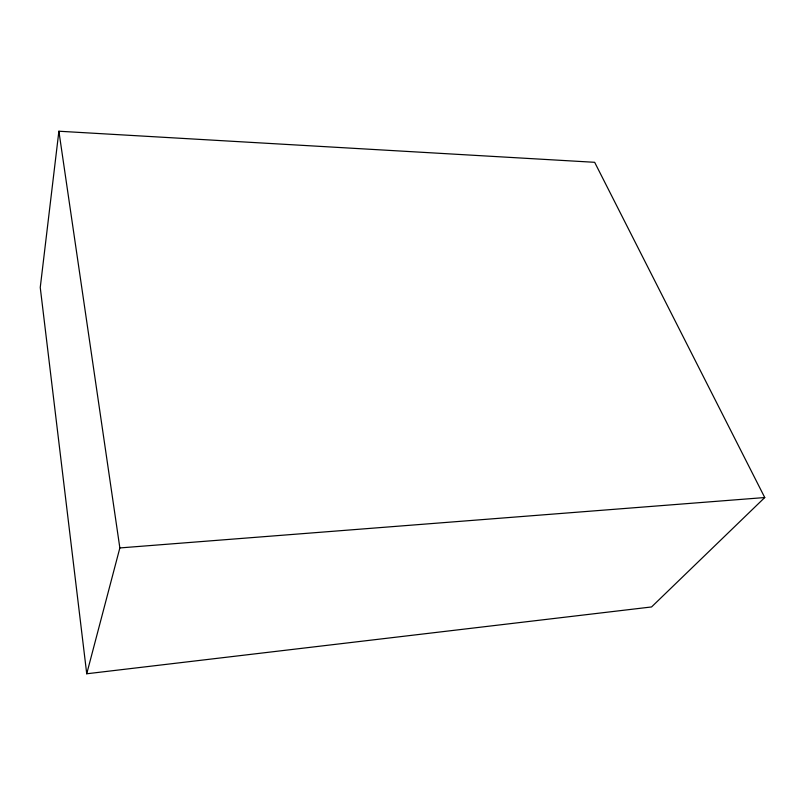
<?xml version="1.0" encoding="UTF-8"?>
<svg xmlns="http://www.w3.org/2000/svg" width="805" height="805" viewBox="0 0 805 805"><rect width="100%" height="100%" fill="white"/><g stroke="black" fill="none" stroke-linecap="round" stroke-linejoin="round"><path stroke-width="1.21" d="M58.886 131.225L40.25 287.496L86.729 673.775L651.557 606.95L764.75 497.54L594.664 162.308L58.886 131.225L119.854 547.933L86.729 673.775M119.854 547.933L764.75 497.54"/></g></svg>
